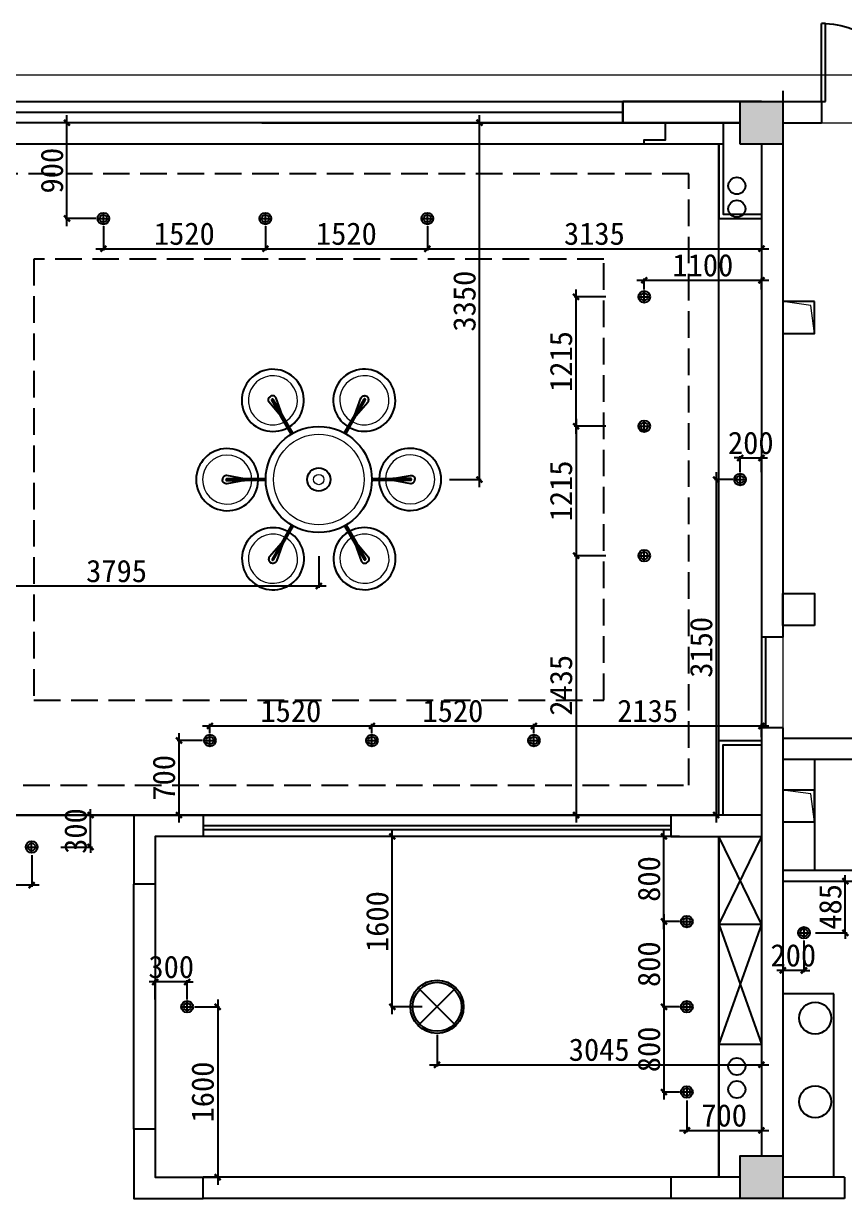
# Model space of a CAD drawing. Header units: millimetres. Extents: x 561810 to 956823, y -438984 to -391712.
# Drawn here: x 784825 to 792532, y -402743 to -391712 of the extents above; entities that cross this region are included whole.
import ezdxf

# ---------------------------------------------------------------- set-up
doc = ezdxf.new("R2010")
doc.units = ezdxf.units.MM
doc.header["$LTSCALE"] = 10
doc.header["$MEASUREMENT"] = 0
doc.linetypes.add('DASH', pattern=[0.35, 0.25, -0.1])
doc.layers.get('0').update_dxf_attribs({"linetype": 'CONTINUOUS'})
doc.layers.get('DEFPOINTS').update_dxf_attribs({"color": 1, "linetype": 'CONTINUOUS'})
for name, color, linetype in [('4-P灯具', 142, 'CONTINUOUS'), ('PUB_HATCH', 144, 'CONTINUOUS'), ('WALL', 7, 'CONTINUOUS'), ('WINDOW', 4, 'CONTINUOUS'), ('填充', 8, 'CONTINUOUS')]:
    doc.layers.add(name, color=color, linetype=linetype)
doc.layers.add('细线', color=250, linetype='CONTINUOUS', lineweight=5)
doc.styles.add('施洛华标注样式', font='')
doc.styles.get('施洛华标注样式').set_extended_font_data('SimSun')
doc.dimstyles.new('外标尺寸', dxfattribs={"dimscale": 70, "dimtxt": 3, "dimasz": 0.8, "dimexe": 0.25, "dimexo": 1, "dimgap": 0.5, "dimtad": 1, "dimdec": 0, "dimtxsty": '施洛华标注样式', "dimblk": 'ARCHTICK', "dimcen": 1.5, "dimdle": 1, "dimclrd": 250, "dimclre": 250, "dimclrt": 62, "dimadec": 0, "dimazin": 0, "dimtfac": 1, "dimtdec": 0, "dimtix": 1, "dimtmove": 1, "dimatfit": 3, "dimldrblk": 'ARCHTICK', "dimfxl": 0, "dimarcsym": 0})

# ---------------------------------------------------------------- blocks, each defined once
blk = doc.blocks.new('$DORLIB2D$00000002')
for p, q in [((-0.5, 0), (-0.5, 0.4875)), ((-0.475, 0.4875), (-0.5, 0.4875)), ((-0.475, 0), (-0.475, 0.4875)), ((0.475, 0), (0.475, 0.4875)), ((0.475, 0.4875), (0.5, 0.4875)), ((0.5, 0), (0.5, 0.4875)), ((-0.5, 0), (-0.475, 0)), ((0.5, 0), (0.475, 0))]:
    blk.add_line(p, q)
for centre, start, end in [((-0.4875, 0), 0, 88.53072), ((0.4875, 0), 91.46928, 180)]:
    blk.add_arc(centre, 0.4875, start, end)
blk = doc.blocks.new('_ARCHTICK')
at = {"color": 0, "linetype": 'ByBlock', "const_width": 0.4}
blk.add_lwpolyline([(-0.5, -0.5), (0.5, 0.5)], dxfattribs=at)
blk = doc.blocks.new('*D253')
at = {"color": 250, "lineweight": -2}
for p, q in [((785575, -393613), (785575, -393843)), ((787096, -393613), (787096, -393843)), ((785505, -393826), (787166, -393826))]:
    blk.add_line(p, q, dxfattribs=at)
at = {"layer": 'DEFPOINTS', "color": 0}
for p in [(785575, -393543), (787096, -393543), (787096, -393826)]:
    blk.add_point(p, dxfattribs=at)
at = {"color": 250, "lineweight": -2, "xscale": 56, "yscale": 56, "zscale": 56, "rotation": 180}
blk.add_blockref('_ARCHTICK', (785575, -393826), dxfattribs=at)
at = {"color": 250, "lineweight": -2, "xscale": 56, "yscale": 56, "zscale": 56}
blk.add_blockref('_ARCHTICK', (787096, -393826), dxfattribs=at)
at = {"color": 62, "insert": (786335, -393686), "char_height": 210, "attachment_point": 5, "style": '施洛华标注样式'}
blk.add_mtext('1520', dxfattribs=at)
blk = doc.blocks.new('*D254')
at = {"color": 250, "lineweight": -2}
for p, q in [((787096, -393613), (787096, -393843)), ((788616, -393613), (788616, -393843)), ((787026, -393826), (788686, -393826))]:
    blk.add_line(p, q, dxfattribs=at)
at = {"layer": 'DEFPOINTS', "color": 0}
for p in [(787096, -393543), (788616, -393543), (788616, -393826)]:
    blk.add_point(p, dxfattribs=at)
at = {"color": 250, "lineweight": -2, "xscale": 56, "yscale": 56, "zscale": 56, "rotation": 180}
blk.add_blockref('_ARCHTICK', (787096, -393826), dxfattribs=at)
at = {"color": 250, "lineweight": -2, "xscale": 56, "yscale": 56, "zscale": 56}
blk.add_blockref('_ARCHTICK', (788616, -393826), dxfattribs=at)
at = {"color": 62, "insert": (787856, -393686), "char_height": 210, "attachment_point": 5, "style": '施洛华标注样式'}
blk.add_mtext('1520', dxfattribs=at)
blk = doc.blocks.new('*D255')
at = {"color": 250, "lineweight": -2}
for p, q in [((788616, -393613), (788616, -393843)), ((791752, -393613), (791752, -393843)), ((788546, -393826), (791822, -393826))]:
    blk.add_line(p, q, dxfattribs=at)
at = {"layer": 'DEFPOINTS', "color": 0}
for p in [(788616, -393543), (791752, -393543), (791752, -393826)]:
    blk.add_point(p, dxfattribs=at)
at = {"color": 250, "lineweight": -2, "xscale": 56, "yscale": 56, "zscale": 56, "rotation": 180}
blk.add_blockref('_ARCHTICK', (788616, -393826), dxfattribs=at)
at = {"color": 250, "lineweight": -2, "xscale": 56, "yscale": 56, "zscale": 56}
blk.add_blockref('_ARCHTICK', (791752, -393826), dxfattribs=at)
at = {"color": 62, "insert": (790184, -393686), "char_height": 210, "attachment_point": 5, "style": '施洛华标注样式'}
blk.add_mtext('3135', dxfattribs=at)
blk = doc.blocks.new('*D256')
at = {"color": 250, "lineweight": -2}
for p, q in [((785233, -393613), (785233, -392573)), ((785509, -392643), (785216, -392643)), ((785505, -393543), (785216, -393543))]:
    blk.add_line(p, q, dxfattribs=at)
at = {"layer": 'DEFPOINTS', "color": 0}
for p in [(785233, -392643), (785579, -392643), (785575, -393543)]:
    blk.add_point(p, dxfattribs=at)
at = {"color": 250, "lineweight": -2, "xscale": 56, "yscale": 56, "zscale": 56}
for p, rotation in [((785233, -392643), 90), ((785233, -393543), 270)]:
    blk.add_blockref('_ARCHTICK', p, dxfattribs=dict(at, rotation=rotation))
at = {"color": 62, "insert": (785093, -393093), "char_height": 210, "attachment_point": 5, "rotation": 90, "style": '施洛华标注样式'}
blk.add_mtext('900', dxfattribs=at)
blk = doc.blocks.new('*D261')
at = {"color": 250, "lineweight": -2}
for p, q in [((786505, -398306), (788166, -398306)), ((786575, -398373), (786575, -398288)), ((788096, -398373), (788096, -398288))]:
    blk.add_line(p, q, dxfattribs=at)
at = {"layer": 'DEFPOINTS', "color": 0}
for p in [(788096, -398306), (786575, -398443), (788096, -398443)]:
    blk.add_point(p, dxfattribs=at)
at = {"color": 250, "lineweight": -2, "xscale": 56, "yscale": 56, "zscale": 56, "rotation": 180}
blk.add_blockref('_ARCHTICK', (786575, -398306), dxfattribs=at)
at = {"color": 250, "lineweight": -2, "xscale": 56, "yscale": 56, "zscale": 56}
blk.add_blockref('_ARCHTICK', (788096, -398306), dxfattribs=at)
at = {"color": 62, "insert": (787335, -398166), "char_height": 210, "attachment_point": 5, "style": '施洛华标注样式'}
blk.add_mtext('1520', dxfattribs=at)
blk = doc.blocks.new('*D262')
at = {"color": 250, "lineweight": -2}
for p, q in [((788026, -398306), (789686, -398306)), ((788096, -398373), (788096, -398288)), ((789616, -398373), (789616, -398288))]:
    blk.add_line(p, q, dxfattribs=at)
at = {"layer": 'DEFPOINTS', "color": 0}
for p in [(789616, -398306), (788096, -398443), (789616, -398443)]:
    blk.add_point(p, dxfattribs=at)
at = {"color": 250, "lineweight": -2, "xscale": 56, "yscale": 56, "zscale": 56, "rotation": 180}
blk.add_blockref('_ARCHTICK', (788096, -398306), dxfattribs=at)
at = {"color": 250, "lineweight": -2, "xscale": 56, "yscale": 56, "zscale": 56}
blk.add_blockref('_ARCHTICK', (789616, -398306), dxfattribs=at)
at = {"color": 62, "insert": (788856, -398166), "char_height": 210, "attachment_point": 5, "style": '施洛华标注样式'}
blk.add_mtext('1520', dxfattribs=at)
blk = doc.blocks.new('*D263')
at = {"color": 250, "lineweight": -2}
for p, q in [((789546, -398306), (791822, -398306)), ((789616, -398373), (789616, -398288)), ((791752, -398413), (791752, -398288))]:
    blk.add_line(p, q, dxfattribs=at)
at = {"layer": 'DEFPOINTS', "color": 0}
for p in [(791752, -398306), (789616, -398443), (791752, -398483)]:
    blk.add_point(p, dxfattribs=at)
at = {"color": 250, "lineweight": -2, "xscale": 56, "yscale": 56, "zscale": 56, "rotation": 180}
blk.add_blockref('_ARCHTICK', (789616, -398306), dxfattribs=at)
at = {"color": 250, "lineweight": -2, "xscale": 56, "yscale": 56, "zscale": 56}
blk.add_blockref('_ARCHTICK', (791752, -398306), dxfattribs=at)
at = {"color": 62, "insert": (790684, -398166), "char_height": 210, "attachment_point": 5, "style": '施洛华标注样式'}
blk.add_mtext('2135', dxfattribs=at)
blk = doc.blocks.new('*D264')
at = {"color": 250, "lineweight": -2}
for p, q in [((786505, -398443), (786267, -398443)), ((786284, -398373), (786284, -399213)), ((786509, -399143), (786267, -399143))]:
    blk.add_line(p, q, dxfattribs=at)
at = {"layer": 'DEFPOINTS', "color": 0}
for p in [(786575, -398443), (786284, -399143), (786579, -399143)]:
    blk.add_point(p, dxfattribs=at)
at = {"color": 250, "lineweight": -2, "xscale": 56, "yscale": 56, "zscale": 56}
for p, rotation in [((786284, -398443), 90), ((786284, -399143), 270)]:
    blk.add_blockref('_ARCHTICK', p, dxfattribs=dict(at, rotation=rotation))
at = {"color": 62, "insert": (786144, -398793), "char_height": 210, "attachment_point": 5, "rotation": 90, "style": '施洛华标注样式'}
blk.add_mtext('700', dxfattribs=at)
blk = doc.blocks.new('*D265')
at = {"color": 250, "lineweight": -2}
for p, q in [((790012, -395563), (790012, -394208)), ((790292, -394278), (789994, -394278)), ((790292, -395493), (789994, -395493))]:
    blk.add_line(p, q, dxfattribs=at)
at = {"layer": 'DEFPOINTS', "color": 0}
for p in [(790012, -394278), (790652, -394278), (790652, -395493)]:
    blk.add_point(p, dxfattribs=at)
at = {"color": 250, "lineweight": -2, "xscale": 56, "yscale": 56, "zscale": 56}
for p, rotation in [((790012, -394278), 90), ((790012, -395493), 270)]:
    blk.add_blockref('_ARCHTICK', p, dxfattribs=dict(at, rotation=rotation))
at = {"color": 62, "insert": (789872, -394885), "char_height": 210, "attachment_point": 5, "rotation": 90, "style": '施洛华标注样式'}
blk.add_mtext('1215', dxfattribs=at)
blk = doc.blocks.new('*D266')
at = {"color": 250, "lineweight": -2}
for p, q in [((790012, -395423), (790012, -396778)), ((790292, -395493), (789994, -395493)), ((790292, -396708), (789994, -396708))]:
    blk.add_line(p, q, dxfattribs=at)
at = {"layer": 'DEFPOINTS', "color": 0}
for p in [(790652, -395493), (790012, -396708), (790652, -396708)]:
    blk.add_point(p, dxfattribs=at)
at = {"color": 250, "lineweight": -2, "xscale": 56, "yscale": 56, "zscale": 56}
for p, rotation in [((790012, -395493), 90), ((790012, -396708), 270)]:
    blk.add_blockref('_ARCHTICK', p, dxfattribs=dict(at, rotation=rotation))
at = {"color": 62, "insert": (789872, -396100), "char_height": 210, "attachment_point": 5, "rotation": 90, "style": '施洛华标注样式'}
blk.add_mtext('1215', dxfattribs=at)
blk = doc.blocks.new('*D267')
at = {"color": 250, "lineweight": -2}
for p, q in [((790012, -396638), (790012, -399213)), ((790292, -396708), (789994, -396708)), ((790292, -399143), (789994, -399143))]:
    blk.add_line(p, q, dxfattribs=at)
at = {"layer": 'DEFPOINTS', "color": 0}
for p in [(790652, -396708), (790012, -399143), (790652, -399143)]:
    blk.add_point(p, dxfattribs=at)
at = {"color": 250, "lineweight": -2, "xscale": 56, "yscale": 56, "zscale": 56}
for p, rotation in [((790012, -396708), 90), ((790012, -399143), 270)]:
    blk.add_blockref('_ARCHTICK', p, dxfattribs=dict(at, rotation=rotation))
at = {"color": 62, "insert": (789872, -397925), "char_height": 210, "attachment_point": 5, "rotation": 90, "style": '施洛华标注样式'}
blk.add_mtext('2435', dxfattribs=at)
blk = doc.blocks.new('*D268')
at = {"color": 250, "lineweight": -2}
for p, q in [((790582, -394122), (791822, -394122)), ((790652, -394208), (790652, -394104)), ((791752, -394208), (791752, -394104))]:
    blk.add_line(p, q, dxfattribs=at)
at = {"layer": 'DEFPOINTS', "color": 0}
for p in [(791752, -394122), (790652, -394278), (791752, -394278)]:
    blk.add_point(p, dxfattribs=at)
at = {"color": 250, "lineweight": -2, "xscale": 56, "yscale": 56, "zscale": 56, "rotation": 180}
blk.add_blockref('_ARCHTICK', (790652, -394122), dxfattribs=at)
at = {"color": 250, "lineweight": -2, "xscale": 56, "yscale": 56, "zscale": 56}
blk.add_blockref('_ARCHTICK', (791752, -394122), dxfattribs=at)
at = {"color": 62, "insert": (791202, -393982), "char_height": 210, "attachment_point": 5, "style": '施洛华标注样式'}
blk.add_mtext('1100', dxfattribs=at)
blk = doc.blocks.new('*D269')
at = {"color": 250, "lineweight": -2}
for p, q in [((791552, -395790), (791496, -395790)), ((791552, -395923), (791552, -395772)), ((791552, -395790), (791752, -395790)), ((791752, -395923), (791752, -395772)), ((791752, -395790), (791808, -395790))]:
    blk.add_line(p, q, dxfattribs=at)
at = {"layer": 'DEFPOINTS', "color": 0}
for p in [(791752, -395790), (791552, -395993), (791752, -395993)]:
    blk.add_point(p, dxfattribs=at)
at = {"color": 250, "lineweight": -2, "xscale": 56, "yscale": 56, "zscale": 56}
blk.add_blockref('_ARCHTICK', (791552, -395790), dxfattribs=at)
at = {"color": 250, "lineweight": -2, "xscale": 56, "yscale": 56, "zscale": 56, "rotation": 180}
blk.add_blockref('_ARCHTICK', (791752, -395790), dxfattribs=at)
at = {"color": 62, "insert": (791652, -395650), "char_height": 210, "attachment_point": 5, "style": '施洛华标注样式'}
blk.add_mtext('200', dxfattribs=at)
blk = doc.blocks.new('*D270')
at = {"color": 250, "lineweight": -2}
for p, q in [((791482, -395993), (791310, -395993)), ((791327, -395923), (791327, -399213)), ((791482, -399143), (791310, -399143))]:
    blk.add_line(p, q, dxfattribs=at)
at = {"layer": 'DEFPOINTS', "color": 0}
for p in [(791552, -395993), (791327, -399143), (791552, -399143)]:
    blk.add_point(p, dxfattribs=at)
at = {"color": 250, "lineweight": -2, "xscale": 56, "yscale": 56, "zscale": 56}
for p, rotation in [((791327, -395993), 90), ((791327, -399143), 270)]:
    blk.add_blockref('_ARCHTICK', p, dxfattribs=dict(at, rotation=rotation))
at = {"color": 62, "insert": (791187, -397568), "char_height": 210, "attachment_point": 5, "rotation": 90, "style": '施洛华标注样式'}
blk.add_mtext('3150', dxfattribs=at)
blk = doc.blocks.new('*D271')
at = {"color": 250, "lineweight": -2}
for p, q in [((789105, -396063), (789105, -392573)), ((788825, -392643), (789122, -392643)), ((788825, -395993), (789122, -395993))]:
    blk.add_line(p, q, dxfattribs=at)
at = {"layer": 'DEFPOINTS', "color": 0}
for p in [(787597, -392643), (789105, -392643), (787597, -395993)]:
    blk.add_point(p, dxfattribs=at)
at = {"color": 250, "lineweight": -2, "xscale": 56, "yscale": 56, "zscale": 56}
for p, rotation in [((789105, -392643), 90), ((789105, -395993), 270)]:
    blk.add_blockref('_ARCHTICK', p, dxfattribs=dict(at, rotation=rotation))
at = {"color": 62, "insert": (788965, -394318), "char_height": 210, "attachment_point": 5, "rotation": 90, "style": '施洛华标注样式'}
blk.add_mtext('3350', dxfattribs=at)
blk = doc.blocks.new('*D272')
at = {"color": 250, "lineweight": -2}
for p, q in [((783802, -396713), (783802, -397010)), ((787597, -396713), (787597, -397010)), ((787667, -396993), (783732, -396993))]:
    blk.add_line(p, q, dxfattribs=at)
at = {"layer": 'DEFPOINTS', "color": 0}
for p in [(783802, -395993), (787597, -395993), (783802, -396993)]:
    blk.add_point(p, dxfattribs=at)
at = {"color": 250, "lineweight": -2, "xscale": 56, "yscale": 56, "zscale": 56, "rotation": 180}
blk.add_blockref('_ARCHTICK', (783802, -396993), dxfattribs=at)
at = {"color": 250, "lineweight": -2, "xscale": 56, "yscale": 56, "zscale": 56}
blk.add_blockref('_ARCHTICK', (787597, -396993), dxfattribs=at)
at = {"color": 62, "insert": (785699, -396853), "char_height": 210, "attachment_point": 5, "style": '施洛华标注样式'}
blk.add_mtext('3795', dxfattribs=at)
blk = doc.blocks.new('*D273')
at = {"color": 250, "lineweight": -2}
for p, q in [((785455, -399143), (785455, -399087)), ((785175, -399143), (785472, -399143)), ((785455, -399443), (785455, -399143)), ((785175, -399443), (785472, -399443)), ((785455, -399443), (785455, -399499))]:
    blk.add_line(p, q, dxfattribs=at)
at = {"layer": 'DEFPOINTS', "color": 0}
for p in [(784902, -399143), (785455, -399143), (784902, -399443)]:
    blk.add_point(p, dxfattribs=at)
at = {"color": 250, "lineweight": -2, "xscale": 56, "yscale": 56, "zscale": 56}
for p, rotation in [((785455, -399143), 270), ((785455, -399443), 90)]:
    blk.add_blockref('_ARCHTICK', p, dxfattribs=dict(at, rotation=rotation))
at = {"color": 62, "insert": (785315, -399293), "char_height": 210, "attachment_point": 5, "rotation": 90, "style": '施洛华标注样式'}
blk.add_mtext('300', dxfattribs=at)
blk = doc.blocks.new('*D274')
at = {"color": 250, "lineweight": -2}
for p, q in [((783942, -399538), (783942, -399818)), ((784902, -399521), (784902, -399818)), ((784972, -399801), (783872, -399801))]:
    blk.add_line(p, q, dxfattribs=at)
at = {"layer": 'DEFPOINTS', "color": 0}
for p in [(783942, -399468), (784902, -399443), (783942, -399801)]:
    blk.add_point(p, dxfattribs=at)
at = {"color": 250, "lineweight": -2, "xscale": 56, "yscale": 56, "zscale": 56, "rotation": 180}
blk.add_blockref('_ARCHTICK', (783942, -399801), dxfattribs=at)
at = {"color": 250, "lineweight": -2, "xscale": 56, "yscale": 56, "zscale": 56}
blk.add_blockref('_ARCHTICK', (784902, -399801), dxfattribs=at)
at = {"color": 62, "insert": (784422, -399661), "char_height": 210, "attachment_point": 5, "style": '施洛华标注样式'}
blk.add_mtext('960', dxfattribs=at)
blk = doc.blocks.new('*D279')
at = {"color": 250, "lineweight": -2}
for p, q in [((786648, -400873), (786648, -402613)), ((786432, -400943), (786665, -400943)), ((786368, -402543), (786665, -402543))]:
    blk.add_line(p, q, dxfattribs=at)
at = {"layer": 'DEFPOINTS', "color": 0}
for p in [(786362, -400943), (786287, -402543), (786648, -402543)]:
    blk.add_point(p, dxfattribs=at)
at = {"color": 250, "lineweight": -2, "xscale": 56, "yscale": 56, "zscale": 56}
for p, rotation in [((786648, -400943), 90), ((786648, -402543), 270)]:
    blk.add_blockref('_ARCHTICK', p, dxfattribs=dict(at, rotation=rotation))
at = {"color": 62, "insert": (786508, -401743), "char_height": 210, "attachment_point": 5, "rotation": 90, "style": '施洛华标注样式'}
blk.add_mtext('1600', dxfattribs=at)
blk = doc.blocks.new('*D280')
at = {"color": 250, "lineweight": -2}
for p, q in [((786062, -400710), (786006, -400710)), ((786062, -400873), (786062, -400692)), ((786362, -400710), (786062, -400710)), ((786362, -400873), (786362, -400692)), ((786362, -400710), (786418, -400710))]:
    blk.add_line(p, q, dxfattribs=at)
at = {"layer": 'DEFPOINTS', "color": 0}
for p in [(786062, -400710), (786062, -400943), (786362, -400943)]:
    blk.add_point(p, dxfattribs=at)
at = {"color": 250, "lineweight": -2, "xscale": 56, "yscale": 56, "zscale": 56}
blk.add_blockref('_ARCHTICK', (786062, -400710), dxfattribs=at)
at = {"color": 250, "lineweight": -2, "xscale": 56, "yscale": 56, "zscale": 56, "rotation": 180}
blk.add_blockref('_ARCHTICK', (786362, -400710), dxfattribs=at)
at = {"color": 62, "insert": (786212, -400570), "char_height": 210, "attachment_point": 5, "style": '施洛华标注样式'}
blk.add_mtext('300', dxfattribs=at)
blk = doc.blocks.new('*D281')
at = {"color": 250, "lineweight": -2}
for p, q in [((788287, -401013), (788287, -399273)), ((788567, -399343), (788269, -399343)), ((788567, -400943), (788269, -400943))]:
    blk.add_line(p, q, dxfattribs=at)
at = {"layer": 'DEFPOINTS', "color": 0}
for p in [(788287, -399343), (788707, -399343), (788707, -400943)]:
    blk.add_point(p, dxfattribs=at)
at = {"color": 250, "lineweight": -2, "xscale": 56, "yscale": 56, "zscale": 56}
for p, rotation in [((788287, -399343), 90), ((788287, -400943), 270)]:
    blk.add_blockref('_ARCHTICK', p, dxfattribs=dict(at, rotation=rotation))
at = {"color": 62, "insert": (788147, -400143), "char_height": 210, "attachment_point": 5, "rotation": 90, "style": '施洛华标注样式'}
blk.add_mtext('1600', dxfattribs=at)
blk = doc.blocks.new('*D282')
at = {"color": 250, "lineweight": -2}
for p, q in [((788707, -401207), (788707, -401504)), ((791752, -401207), (791752, -401504)), ((788637, -401487), (791822, -401487))]:
    blk.add_line(p, q, dxfattribs=at)
at = {"layer": 'DEFPOINTS', "color": 0}
for p in [(788707, -400943), (791752, -400943), (791752, -401487)]:
    blk.add_point(p, dxfattribs=at)
at = {"color": 250, "lineweight": -2, "xscale": 56, "yscale": 56, "zscale": 56, "rotation": 180}
blk.add_blockref('_ARCHTICK', (788707, -401487), dxfattribs=at)
at = {"color": 250, "lineweight": -2, "xscale": 56, "yscale": 56, "zscale": 56}
blk.add_blockref('_ARCHTICK', (791752, -401487), dxfattribs=at)
at = {"color": 62, "insert": (790229, -401347), "char_height": 210, "attachment_point": 5, "style": '施洛华标注样式'}
blk.add_mtext('3045', dxfattribs=at)
blk = doc.blocks.new('*D283')
at = {"color": 250, "lineweight": -2}
for p, q in [((790837, -400073), (790837, -401013)), ((790982, -400143), (790819, -400143)), ((790982, -400943), (790819, -400943))]:
    blk.add_line(p, q, dxfattribs=at)
at = {"layer": 'DEFPOINTS', "color": 0}
for p in [(791052, -400143), (790837, -400943), (791052, -400943)]:
    blk.add_point(p, dxfattribs=at)
at = {"color": 250, "lineweight": -2, "xscale": 56, "yscale": 56, "zscale": 56}
for p, rotation in [((790837, -400143), 90), ((790837, -400943), 270)]:
    blk.add_blockref('_ARCHTICK', p, dxfattribs=dict(at, rotation=rotation))
at = {"color": 62, "insert": (790697, -400543), "char_height": 210, "attachment_point": 5, "rotation": 90, "style": '施洛华标注样式'}
blk.add_mtext('800', dxfattribs=at)
blk = doc.blocks.new('*D284')
at = {"color": 250, "lineweight": -2}
for p, q in [((790837, -400213), (790837, -399273)), ((790982, -399343), (790819, -399343)), ((790982, -400143), (790819, -400143))]:
    blk.add_line(p, q, dxfattribs=at)
at = {"layer": 'DEFPOINTS', "color": 0}
for p in [(790837, -399343), (791052, -399343), (791052, -400143)]:
    blk.add_point(p, dxfattribs=at)
at = {"color": 250, "lineweight": -2, "xscale": 56, "yscale": 56, "zscale": 56}
for p, rotation in [((790837, -399343), 90), ((790837, -400143), 270)]:
    blk.add_blockref('_ARCHTICK', p, dxfattribs=dict(at, rotation=rotation))
at = {"color": 62, "insert": (790697, -399743), "char_height": 210, "attachment_point": 5, "rotation": 90, "style": '施洛华标注样式'}
blk.add_mtext('800', dxfattribs=at)
blk = doc.blocks.new('*D285')
at = {"color": 250, "lineweight": -2}
for p, q in [((790837, -400873), (790837, -401813)), ((790982, -400943), (790819, -400943)), ((790982, -401743), (790819, -401743))]:
    blk.add_line(p, q, dxfattribs=at)
at = {"layer": 'DEFPOINTS', "color": 0}
for p in [(791052, -400943), (790837, -401743), (791052, -401743)]:
    blk.add_point(p, dxfattribs=at)
at = {"color": 250, "lineweight": -2, "xscale": 56, "yscale": 56, "zscale": 56}
for p, rotation in [((790837, -400943), 90), ((790837, -401743), 270)]:
    blk.add_blockref('_ARCHTICK', p, dxfattribs=dict(at, rotation=rotation))
at = {"color": 62, "insert": (790697, -401343), "char_height": 210, "attachment_point": 5, "rotation": 90, "style": '施洛华标注样式'}
blk.add_mtext('800', dxfattribs=at)
blk = doc.blocks.new('*D286')
at = {"color": 250, "lineweight": -2}
for p, q in [((791052, -401824), (791052, -402121)), ((791752, -401824), (791752, -402121)), ((790982, -402104), (791822, -402104))]:
    blk.add_line(p, q, dxfattribs=at)
at = {"layer": 'DEFPOINTS', "color": 0}
for p in [(791052, -401743), (791752, -401743), (791752, -402104)]:
    blk.add_point(p, dxfattribs=at)
at = {"color": 250, "lineweight": -2, "xscale": 56, "yscale": 56, "zscale": 56, "rotation": 180}
blk.add_blockref('_ARCHTICK', (791052, -402104), dxfattribs=at)
at = {"color": 250, "lineweight": -2, "xscale": 56, "yscale": 56, "zscale": 56}
blk.add_blockref('_ARCHTICK', (791752, -402104), dxfattribs=at)
at = {"color": 62, "insert": (791402, -401964), "char_height": 210, "attachment_point": 5, "style": '施洛华标注样式'}
blk.add_mtext('700', dxfattribs=at)
blk = doc.blocks.new('*D287')
at = {"color": 250, "lineweight": -2}
for p, q in [((792259, -399763), (792557, -399763)), ((792539, -399763), (792539, -399707)), ((792539, -400248), (792539, -399763)), ((792259, -400248), (792557, -400248)), ((792539, -400248), (792539, -400304))]:
    blk.add_line(p, q, dxfattribs=at)
at = {"layer": 'DEFPOINTS', "color": 0}
for p in [(792151, -399763), (792539, -399763), (792151, -400248)]:
    blk.add_point(p, dxfattribs=at)
at = {"color": 250, "lineweight": -2, "xscale": 56, "yscale": 56, "zscale": 56}
for p, rotation in [((792539, -399763), 270), ((792539, -400248), 90)]:
    blk.add_blockref('_ARCHTICK', p, dxfattribs=dict(at, rotation=rotation))
at = {"color": 62, "insert": (792399, -400005), "char_height": 210, "attachment_point": 5, "rotation": 90, "style": '施洛华标注样式'}
blk.add_mtext('485', dxfattribs=at)
blk = doc.blocks.new('*D288')
at = {"color": 250, "lineweight": -2}
for p, q in [((791952, -400321), (791952, -400618)), ((792151, -400321), (792151, -400618)), ((791952, -400601), (791896, -400601)), ((792151, -400601), (791952, -400601)), ((792151, -400601), (792207, -400601))]:
    blk.add_line(p, q, dxfattribs=at)
at = {"layer": 'DEFPOINTS', "color": 0}
for p in [(791952, -400249), (792151, -400248), (791952, -400601)]:
    blk.add_point(p, dxfattribs=at)
at = {"color": 250, "lineweight": -2, "xscale": 56, "yscale": 56, "zscale": 56}
blk.add_blockref('_ARCHTICK', (791952, -400601), dxfattribs=at)
at = {"color": 250, "lineweight": -2, "xscale": 56, "yscale": 56, "zscale": 56, "rotation": 180}
blk.add_blockref('_ARCHTICK', (792151, -400601), dxfattribs=at)
at = {"color": 62, "insert": (792051, -400461), "char_height": 210, "attachment_point": 5, "style": '施洛华标注样式'}
blk.add_mtext('200', dxfattribs=at)

msp = doc.modelspace()

# ---------------------------------------------------------------- hatches: boundary and pattern name
at = {"layer": 'PUB_HATCH'}
h = msp.add_hatch(color=256, dxfattribs=at)
h.paths.add_polyline_path([(779561.6, -392842.8), (779561.6, -392442.8), (779961.6, -392442.8), (779961.6, -392842.8)])
h.paths.add_polyline_path([(791551.6, -392842.8), (791551.6, -392442.8), (791951.6, -392442.8), (791951.6, -392842.8)])
h.paths.add_polyline_path([(791551.6, -402742.8), (791551.6, -402342.8), (791951.6, -402342.8), (791951.6, -402742.8)])
h.paths.add_polyline_path([(779561.6, -402742.8), (779561.6, -402342.8), (779961.6, -402342.8), (779961.6, -402742.8)])

# ---------------------------------------------------------------- linework, layer by layer
msp.add_line((790451.8, -392442.8), (790451.8, -392642.8))
at = {"color": 250}
for p, q in [((790901.6, -399142.8), (786511.6, -399142.8)), ((790901.6, -399342.8), (786511.6, -399342.8)), ((791751.6, -400167.8), (791351.6, -399342.8)), ((791751.6, -399342.8), (791351.6, -400167.8)), ((785861.7, -402092.8), (785861.7, -399792.8)), ((791351.6, -400167.8), (791751.6, -400167.8)), ((791751.6, -400167.8), (791351.6, -401292.8)), ((791351.6, -400167.8), (791751.6, -401292.8)), ((788529.9, -401119.5), (788883.4, -400766)), ((788529.9, -400766), (788883.4, -401119.5)), ((790901.6, -402542.8), (786511.6, -402542.8)), ((790901.6, -402742.8), (786511.6, -402742.8))]:
    msp.add_line(p, q, dxfattribs=at)
msp.add_circle((788706.7, -400942.8), 230, dxfattribs=at)
at = {"layer": '4-P灯具', "color": 250, "ltscale": 20}
for p, q in [((785520.2, -393542.8), (785630.2, -393542.8)), ((785575.2, -393597.8), (785575.2, -393487.8)), ((787040.7, -393542.8), (787150.7, -393542.8)), ((787095.7, -393597.8), (787095.7, -393487.8)), ((788561.2, -393542.8), (788671.2, -393542.8)), ((788616.2, -393597.8), (788616.2, -393487.8)), ((790651.6, -394332.8), (790651.6, -394222.8)), ((790596.6, -394277.8), (790706.6, -394277.8)), ((790651.6, -395547.8), (790651.6, -395437.8)), ((790596.6, -395492.8), (790706.6, -395492.8)), ((791496.6, -395992.8), (791606.6, -395992.8)), ((791551.6, -396047.8), (791551.6, -395937.8)), ((790651.6, -396762.8), (790651.6, -396652.8)), ((790596.6, -396707.8), (790706.6, -396707.8)), ((786520.2, -398442.8), (786630.2, -398442.8)), ((786575.2, -398497.8), (786575.2, -398387.8)), ((788040.7, -398442.8), (788150.7, -398442.8)), ((788095.7, -398497.8), (788095.7, -398387.8)), ((789561.2, -398442.8), (789671.2, -398442.8)), ((789616.2, -398497.8), (789616.2, -398387.8)), ((784901.7, -399497.8), (784901.7, -399387.8)), ((784846.7, -399442.8), (784956.7, -399442.8)), ((791051.6, -400197.8), (791051.6, -400087.8)), ((790996.6, -400142.8), (791106.6, -400142.8)), ((792151.2, -400192.9), (792151.2, -400302.9)), ((792096.2, -400247.9), (792206.2, -400247.9)), ((786306.7, -400942.8), (786416.7, -400942.8)), ((786361.7, -400997.8), (786361.7, -400887.8)), ((790996.6, -400942.8), (791106.6, -400942.8)), ((791051.6, -400997.8), (791051.6, -400887.8)), ((790996.6, -401742.8), (791106.6, -401742.8)), ((791051.6, -401687.8), (791051.6, -401797.8))]:
    msp.add_line(p, q, dxfattribs=at)
at = {"layer": '4-P灯具', "color": 142}
for centre in [(785575.2, -393542.8), (787095.7, -393542.8), (788616.2, -393542.8), (790651.6, -394277.8), (790651.6, -395492.8), (791551.6, -395992.8), (790651.6, -396707.8), (786575.2, -398442.8), (788095.7, -398442.8), (789616.2, -398442.8), (784901.7, -399442.8), (791051.6, -400142.8), (792151.2, -400247.9), (786361.7, -400942.8), (791051.6, -400942.8), (791051.6, -401742.8)]:
    msp.add_circle(centre, 55, dxfattribs=at)
at = {"layer": '4-P灯具', "color": 250, "ltscale": 20}
for centre in [(785575.2, -393542.8), (787095.7, -393542.8), (788616.2, -393542.8), (790651.6, -394277.8), (790651.6, -395492.8), (791551.6, -395992.8), (790651.6, -396707.8), (786575.2, -398442.8), (788095.7, -398442.8), (789616.2, -398442.8), (784901.7, -399442.8), (791051.6, -400142.8), (792151.2, -400247.9), (786361.7, -400942.8), (791051.6, -400942.8), (791051.6, -401742.8)]:
    msp.add_circle(centre, 35, dxfattribs=at)
at = {"layer": 'WALL'}
for p, q in [((791951.6, -392342.8), (791951.6, -397472.8)), ((787061.5, -392442.8), (791551.6, -392442.8)), ((791751.6, -392442.8), (790451.8, -392442.8)), ((790451.8, -392642.8), (790451.8, -392442.8)), ((791951.6, -392442.8), (792316.6, -392442.8)), ((792316.6, -392442.8), (792316.6, -392642.8)), ((787061.5, -392642.8), (791551.6, -392642.8)), ((791551.6, -392642.8), (790451.8, -392642.8)), ((791951.6, -392642.8), (792316.6, -392642.8)), ((791751.6, -392842.8), (791751.6, -397472.8)), ((791951.6, -397472.8), (791751.6, -397472.8)), ((791751.6, -398322.8), (791751.6, -402342.8)), ((791951.6, -398322.8), (791751.6, -398322.8)), ((791951.6, -398322.8), (791951.6, -402342.8)), ((794181.6, -398422.8), (791951.6, -398422.8)), ((794181.6, -398622.8), (791951.6, -398622.8)), ((786511.6, -399142.8), (786511.6, -399342.8)), ((790901.6, -399142.8), (790901.6, -399342.8)), ((791751.6, -399142.8), (790901.6, -399142.8)), ((790901.6, -399342.8), (791751.6, -399342.8)), ((786061.7, -399792.8), (785861.7, -399792.8)), ((792431.6, -400822.8), (791951.6, -400822.8)), ((792431.6, -402542.8), (792431.6, -400822.8)), ((786061.7, -402092.8), (785861.7, -402092.8)), ((786511.6, -402742.8), (786511.6, -402542.8)), ((791551.6, -402542.8), (790901.6, -402542.8)), ((790901.6, -402542.8), (790901.6, -402742.8)), ((792531.6, -402542.8), (791951.6, -402542.8)), ((792531.6, -402542.8), (792531.6, -402742.8)), ((792531.6, -402742.8), (790901.6, -402742.8))]:
    msp.add_line(p, q, dxfattribs=at)
for points in [[(791551.6, -392842.8), (791551.6, -392442.8), (791951.6, -392442.8), (791951.6, -392842.8), (791551.6, -392842.8)], [(792251.6, -394322.8), (791951.6, -394322.8), (791951.6, -394622.8), (792251.6, -394622.8), (792251.6, -394322.8)], [(792251.6, -397362.8), (791951.6, -397362.8), (791951.6, -397062.8), (792251.6, -397062.8), (792251.6, -397362.8)], [(792251.6, -398907.8), (791951.6, -398907.8), (791951.6, -399207.8), (792251.6, -399207.8), (792251.6, -398907.8)], [(786511.6, -399142.8), (785861.7, -399142.8), (785861.7, -399792.8)], [(786511.6, -399342.8), (786061.7, -399342.8), (786061.7, -399792.8)], [(791951.6, -399762.8), (792651.6, -399762.8), (792651.6, -399662.8), (791951.6, -399662.8)], [(785861.7, -402092.8), (785861.7, -402742.8), (786511.6, -402742.8)], [(786061.7, -402092.8), (786061.7, -402542.8), (786511.6, -402542.8)], [(791551.6, -402742.8), (791551.6, -402342.8), (791951.6, -402342.8), (791951.6, -402742.8), (791551.6, -402742.8)]]:
    msp.add_lwpolyline(points, dxfattribs=at)
at = {"layer": 'WINDOW'}
for p, q in [((784651.8, -392442.8), (790451.8, -392442.8)), ((784651.8, -392542.8), (790451.8, -392542.8)), ((790451.8, -392642.8), (784651.8, -392642.8)), ((791751.6, -397472.8), (791751.6, -398322.8)), ((791791.6, -397472.8), (791791.6, -398322.8)), ((790901.6, -399242.8), (786511.6, -399242.8)), ((790901.6, -399282.8), (786511.6, -399282.8))]:
    msp.add_line(p, q, dxfattribs=at)
for centre, radius in [((791521.1, -393234.9), 80), ((791521.1, -393450.9), 80), ((792256, -401048.8), 150), ((791521.1, -401503.4), 80), ((791521.1, -401719.4), 80), ((792256, -401834.3), 150)]:
    msp.add_circle(centre, radius, dxfattribs=at)
at = {"layer": '填充', "color": 142, "ltscale": 0.01}
for p, q in [((787154.5, -395248.3), (787239.1, -395395.2)), ((787161.9, -395238.5), (787156.3, -395241.7)), ((787253.2, -395387), (787168.5, -395240.2)), ((788019.8, -395238.3), (787935, -395384.9)), ((787949.1, -395393.1), (788033.9, -395246.4)), ((788032.1, -395239.7), (788026.5, -395236.5)), ((786725.7, -395991.5), (786725.7, -395997.9)), ((786900, -395986.6), (786730.5, -395986.6)), ((786730.5, -396002.8), (786900, -396002.9)), ((788461.2, -395982.6), (788291.8, -395982.5)), ((788291.8, -395998.8), (788461.2, -395998.8)), ((788466.1, -395994), (788466.1, -395987.5)), ((787242.6, -396592.3), (787157.9, -396739.1)), ((787171.9, -396747.2), (787256.8, -396600.5)), ((787938.5, -396598.4), (788023.3, -396745.2)), ((788037.3, -396737.1), (787952.7, -396590.3)), ((787159.7, -396745.7), (787165.3, -396748.9)), ((788029.9, -396747), (788035.5, -396743.7)), ((792251.6, -398622.8), (792251.6, -399662.8)), ((785861.7, -399142.8), (783941.8, -399142.8)), ((786061.7, -399792.8), (786061.7, -402092.8))]:
    msp.add_line(p, q, dxfattribs=at)
at = {"layer": '填充', "color": 250, "ltscale": 0.01}
for p, q in [((791351.6, -399342.8), (791351.6, -402542.8)), ((791351.6, -401292.8), (791751.6, -401292.8))]:
    msp.add_line(p, q, dxfattribs=at)
at = {"layer": '填充', "color": 142, "ltscale": 0.01}
for points in [[(791391.6, -392842.8), (790651.8, -392842.8), (790651.8, -392802.8), (790851.8, -392802.8), (790851.8, -392642.8)], [(791391.6, -392642.8), (791391.6, -393502.8), (791751.6, -393502.8)], [(791351.6, -399142.8), (791351.6, -398442.8), (791351.6, -398442.8), (791351.6, -393542.8), (791351.6, -393542.8), (791351.6, -392842.8), (783541.6, -392842.8), (783541.6, -394582.8), (783801.8, -394582.8), (783801.8, -397402.8), (783541.6, -397402.8), (783541.6, -399142.8), (791351.6, -399142.8)], [(791351.6, -392842.8), (791351.6, -393542.8), (791751.6, -393542.8)], [(791351.6, -399142.8), (791351.6, -398442.8), (791751.6, -398442.8)], [(791391.6, -399142.8), (791391.6, -398482.8), (791751.6, -398482.8)], [(791351.6, -402542.8), (791351.6, -402542.8), (791351.6, -399342.8), (791351.6, -399342.8)]]:
    msp.add_lwpolyline(points, dxfattribs=at)
at = {"layer": '填充', "color": 2, "linetype": 'DASH', "ltscale": 100}
for points in [[(784121.8, -398862.8), (791071.6, -398862.8), (791071.6, -393122.8), (784121.8, -393122.8)], [(784921.8, -398062.8), (790271.6, -398062.8), (790271.6, -393922.8), (784921.8, -393922.8)]]:
    msp.add_lwpolyline(points, close=True, dxfattribs=at)
at = {"layer": '填充', "color": 142, "ltscale": 0.01}
for points in [[(787338.4, -395567.2), (787239.1, -395395.2), (787131.6, -395266.5, -0.4506423), (787142.5, -395213), (787145.7, -395211.1)], [(787353.6, -395558.4), (787253.2, -395387), (787197.4, -395228.5, 0.4506423), (787145.6, -395211.2), (787142.4, -395213)], [(787835.7, -395557), (787935, -395384.9), (787992.7, -395227.5, -0.4506423), (788044.5, -395210.2), (788047.7, -395212.1)], [(787850.9, -395565.7), (787949.1, -395393.1), (788058.5, -395265.5, 0.4506423), (788047.6, -395212), (788044.3, -395210.1)], [(787098.6, -395985.4), (786900, -395986.6), (786734.8, -395955.7, 0.4506423), (786693.9, -395991.9), (786693.9, -395995.6)], [(787098.6, -396002.9), (786900, -396002.9), (786734.8, -396031.7, -0.4506423), (786693.9, -395995.5), (786693.9, -395991.7)], [(788093.1, -395982.5), (788291.8, -395982.5), (788457, -395953.8, -0.4506423), (788497.9, -395989.9), (788497.9, -395993.7)], [(788093.2, -396000.1), (788291.8, -395998.8), (788457, -396029.7, 0.4506423), (788497.9, -395993.6), (788497.9, -395989.8)], [(787340.9, -396419.7), (787242.6, -396592.3), (787133.3, -396719.9, 0.4506423), (787144.2, -396773.4), (787147.4, -396775.3)], [(787356.1, -396428.4), (787256.8, -396600.5), (787199.1, -396757.9, -0.4506423), (787147.3, -396775.2), (787144, -396773.4)], [(787838.2, -396427), (787938.5, -396598.4), (787994.4, -396756.9, 0.4506423), (788046.1, -396774.3), (788049.4, -396772.4)], [(787853.3, -396418.2), (787952.7, -396590.3), (788060.1, -396718.9, -0.4506423), (788049.3, -396772.5), (788046, -396774.3)]]:
    msp.add_lwpolyline(points, format="xyb", dxfattribs=at)
for centre, radius in [((787596.7, -395992.8), 498.1), ((787596.7, -395992.8), 109.3), ((788706.7, -400942.8), 250)]:
    msp.add_circle(centre, radius, dxfattribs=at)
for centre, radius, start, end in [((787165.7, -395249.6), 291.6, 301.54064, 298.19722), ((788024.3, -395248.6), 291.6, 241.54064, 238.19722), ((787158.7, -395245.9), 4.86, 120, 209.94824), ((787164.3, -395242.7), 4.86, 30, 120), ((788024, -395240.7), 4.86, 60, 149.94824), ((788029.6, -395243.9), 4.86, 330, 60), ((786737.2, -395993.8), 291.6, 1.54064, 358.19722), ((788454.5, -395991.7), 291.6, 181.54064, 178.19722), ((786730.5, -395991.5), 4.86, 90, 180), ((786730.5, -395997.9), 4.86, 180, 269.94824), ((788461.2, -395987.5), 4.86, 0, 89.94824), ((788461.2, -395994), 4.86, 270, 0), ((787167.5, -396736.8), 291.6, 61.54064, 58.19722), ((788026.1, -396735.8), 291.6, 121.54064, 118.19722), ((787162.1, -396741.5), 4.86, 150, 240), ((787167.7, -396744.7), 4.86, 240, 329.94824), ((788027.5, -396742.8), 4.86, 210, 300), ((788033.1, -396739.5), 4.86, 300, 29.94824)]:
    msp.add_arc(centre, radius, start, end, dxfattribs=at)
at = {"layer": '细线', "color": 250, "lineweight": 5}
for p, q in [((777141.6, -392192.8), (794381.6, -392192.8)), ((792316.6, -392642.8), (793816.6, -392642.8)), ((792216.2, -394359.8), (791951.6, -394322.8)), ((792251.6, -394622.8), (792216.2, -394359.8)), ((791951.6, -397472.8), (791951.6, -398322.8)), ((792216.2, -398944.8), (791951.6, -398907.8)), ((792251.6, -399207.8), (792216.2, -398944.8))]:
    msp.add_line(p, q, dxfattribs=at)
for radius in [425.2, 48.6]:
    msp.add_circle((787596.7, -395992.8), radius, dxfattribs=at)
for centre, start, end in [((787165.7, -395249.6), 301.86741, 297.72258), ((788024.3, -395248.6), 241.86741, 237.72258), ((786737.2, -395993.8), 1.86741, 357.72258), ((788454.5, -395991.7), 181.86741, 177.72258), ((787167.5, -396736.8), 61.86741, 57.72258), ((788026.1, -396735.8), 121.86741, 117.72258)]:
    msp.add_arc(centre, 230.8, start, end, dxfattribs=at)

# ---------------------------------------------------------------- block references
at = {"layer": 'WINDOW', "xscale": -1500, "yscale": 1500, "zscale": -1500, "rotation": 359.9999999999978}
msp.add_blockref('$DORLIB2D$00000002', (793066.6, -392442.8), dxfattribs=at)

# ---------------------------------------------------------------- dimensions: what is measured, and where the dimension line sits
at = {"color": 1}
for base, p1, p2, picture, middle in [((785233.1, -392642.8), (785575.2, -393542.8), (785579.2, -392642.8), '*D256', (785093.1, -393092.8)), ((789104.9, -392642.8), (787596.7, -395992.8), (787596.7, -392642.8), '*D271', (788964.9, -394317.8)), ((790011.5, -394277.8), (790651.6, -395492.8), (790651.6, -394277.8), '*D265', (789871.5, -394885.3)), ((790011.5, -396707.8), (790651.6, -395492.8), (790651.6, -396707.8), '*D266', (789871.5, -396100.3)), ((791327.2, -399142.8), (791551.6, -395992.8), (791551.6, -399142.8), '*D270', (791187.2, -397567.8)), ((790011.5, -399142.8), (790651.6, -396707.8), (790651.6, -399142.8), '*D267', (789871.5, -397925.3)), ((786284.1, -399142.8), (786575.2, -398442.8), (786579.2, -399142.8), '*D264', (786144.1, -398792.8)), ((785454.9, -399142.8), (784901.7, -399442.8), (784901.7, -399142.8), '*D273', (785314.9, -399292.8)), ((788286.6, -399342.8), (788706.7, -400942.8), (788706.7, -399342.8), '*D281', (788146.6, -400142.8)), ((790836.5, -399342.8), (791051.6, -400142.8), (791051.6, -399342.8), '*D284', (790696.5, -399742.8)), ((792539.5, -399762.8), (792151.2, -400247.9), (792151.2, -399762.8), '*D287', (792399.5, -400005.3)), ((790836.5, -400942.8), (791051.6, -400142.8), (791051.6, -400942.8), '*D283', (790696.5, -400542.8)), ((786647.9, -402542.8), (786361.7, -400942.8), (786286.7, -402542.8), '*D279', (786507.9, -401742.8)), ((790836.5, -401742.8), (791051.6, -400942.8), (791051.6, -401742.8), '*D285', (790696.5, -401342.8))]:
    dim = msp.add_linear_dim(base=base, p1=p1, p2=p2, angle=90, dimstyle='外标尺寸', dxfattribs=at)
    dim.commit()
    dim.dimension.update_dxf_attribs({"geometry": picture, "text_midpoint": middle})
for base, p1, p2, picture, middle in [((787095.6949, -393825.9521), (785575.2352, -393542.7551), (787095.6949, -393542.7551), '*D253', (786335.4651, -393685.9521)), ((788616.1547, -393825.9521), (787095.6949, -393542.7551), (788616.1547, -393542.7551), '*D254', (787855.9248, -393685.9521)), ((791751.6, -393826), (788616.2, -393542.8), (791751.6, -393542.8), '*D255', (790183.9, -393686)), ((791751.6, -394122), (790651.6, -394277.8), (791751.6, -394277.8), '*D268', (791201.6, -393982)), ((791751.6, -395789.6), (791551.6, -395992.8), (791751.6, -395992.8), '*D269', (791651.6, -395649.6)), ((783801.8, -396992.9), (787596.7, -395992.8), (783801.8, -395992.8), '*D272', (785699.2, -396852.9)), ((788095.6949, -398305.5219), (786575.2352, -398442.7551), (788095.6949, -398442.7551), '*D261', (787335.4651, -398165.5219)), ((789616.1547, -398305.5219), (788095.6949, -398442.7551), (789616.1547, -398442.7551), '*D262', (788855.9248, -398165.5219)), ((791751.6, -398305.5), (789616.2, -398442.8), (791751.6, -398482.8), '*D263', (790683.9, -398165.5)), ((783941.8, -399800.6), (784901.7, -399442.8), (783941.8, -399467.8), '*D274', (784421.8, -399660.6)), ((791951.6, -400600.6), (792151.2, -400247.9), (791951.6, -400248.9), '*D288', (792051.4, -400460.6)), ((786061.7, -400709.9), (786361.7, -400942.8), (786061.7, -400942.8), '*D280', (786211.7, -400569.9)), ((791751.6, -401486.7), (788706.7, -400942.8), (791751.6, -400942.8), '*D282', (790229.1, -401346.7)), ((791751.6, -402103.8), (791051.6, -401742.8), (791751.6, -401742.8), '*D286', (791401.6, -401963.8))]:
    dim = msp.add_linear_dim(base=base, p1=p1, p2=p2, dimstyle='外标尺寸', dxfattribs=at)
    dim.commit()
    dim.dimension.update_dxf_attribs({"geometry": picture, "text_midpoint": middle})

doc.saveas('drawing.dxf')
